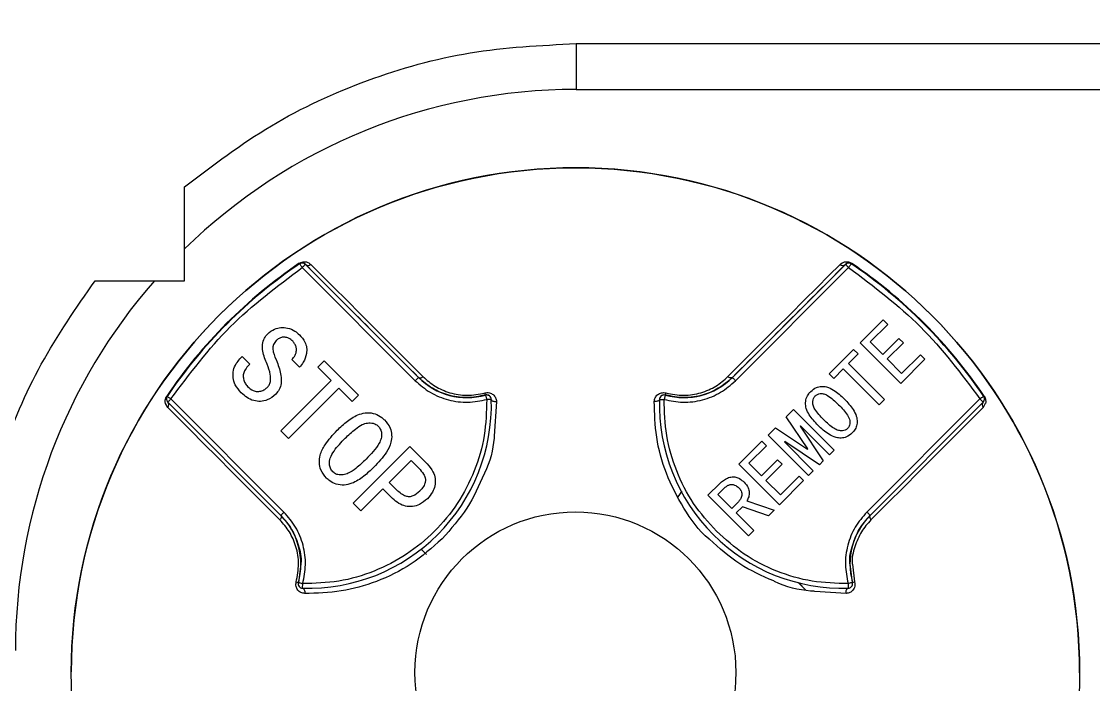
# Model space of a CAD drawing. Header units: millimetres. Extents: x 2085 to 4229, y 754 to 2271.
# Drawn here: x 2739.3 to 2786.09, y 1998.96 to 2027.86 of the extents above; entities that cross this region are included whole.
import ezdxf

# ---------------------------------------------------------------- set-up
doc = ezdxf.new("R2010")
doc.units = ezdxf.units.MM

msp = doc.modelspace()

# ---------------------------------------------------------------- linework, layer by layer
at = {"color": 7, "linetype": 'Continuous', "lineweight": 25}
for p, q in [((2763.504, 2026.899), (2814.195, 2026.899)), ((2763.504, 2026.899), (2763.504, 2024.899)), ((2763.504, 2024.899), (2813.994, 2024.899)), ((2746.422, 2016.562), (2746.422, 2020.648)), ((2751.43, 2017.32), (2751.444, 2017.3)), ((2751.444, 2017.3), (2751.444, 2017.3)), ((2775.513, 2017.3), (2775.527, 2017.32)), ((2775.513, 2017.3), (2775.513, 2017.3)), ((2751.556, 2017.134), (2756.488, 2012.201)), ((2751.697, 2017.276), (2751.697, 2017.275)), ((2751.697, 2017.275), (2756.63, 2012.343)), ((2770.327, 2012.343), (2775.26, 2017.275)), ((2770.469, 2012.201), (2775.401, 2017.134)), ((2775.26, 2017.276), (2775.26, 2017.275)), ((2742.521, 2016.562), (2746.422, 2016.562)), ((2775.905, 2013.852), (2776.908, 2014.855)), ((2777.105, 2014.659), (2776.34, 2013.894)), ((2777.105, 2014.659), (2776.34, 2013.894)), ((2776.908, 2014.855), (2777.105, 2014.659)), ((2776.887, 2013.346), (2777.59, 2014.049)), ((2777.59, 2014.049), (2777.787, 2013.852)), ((2750.275, 2013.568), (2750.275, 2013.568)), ((2750.418, 2013.948), (2750.418, 2013.948)), ((2751.142, 2013.919), (2751.142, 2013.919)), ((2751.304, 2013.543), (2751.304, 2013.543)), ((2774.551, 2012.498), (2775.616, 2013.563)), ((2775.616, 2013.563), (2775.812, 2013.367)), ((2777.673, 2012.085), (2775.905, 2013.852)), ((2777.673, 2012.085), (2775.905, 2013.852)), ((2776.34, 2013.894), (2776.887, 2013.346)), ((2776.34, 2013.894), (2776.34, 2013.894)), ((2777.787, 2013.852), (2777.084, 2013.149)), ((2777.787, 2013.852), (2777.084, 2013.149)), ((2748.84, 2013.152), (2748.942, 2013.253)), ((2748.942, 2013.253), (2749.275, 2012.921)), ((2751.431, 2012.79), (2751.098, 2013.123)), ((2751.431, 2012.79), (2751.098, 2013.123)), ((2775.812, 2013.367), (2775.399, 2012.953)), ((2775.812, 2013.367), (2775.399, 2012.953)), ((2777.084, 2013.149), (2777.714, 2012.519)), ((2777.084, 2013.149), (2777.084, 2013.149)), ((2778.728, 2013.139), (2777.673, 2012.085)), ((2778.728, 2013.139), (2777.673, 2012.085)), ((2777.714, 2012.519), (2778.531, 2013.336)), ((2778.531, 2013.336), (2778.728, 2013.139)), ((2749.275, 2012.921), (2749.188, 2012.834)), ((2749.275, 2012.921), (2749.188, 2012.834)), ((2749.188, 2012.834), (2749.188, 2012.834)), ((2751.431, 2012.79), (2751.431, 2012.79)), ((2752.241, 2012.79), (2752.516, 2013.065)), ((2752.82, 2012.211), (2752.241, 2012.79)), ((2752.82, 2012.211), (2752.241, 2012.79)), ((2752.516, 2013.065), (2754.007, 2011.575)), ((2775.161, 2012.715), (2774.748, 2012.302)), ((2775.161, 2012.715), (2774.748, 2012.302)), ((2776.732, 2011.144), (2775.161, 2012.715)), ((2775.161, 2012.715), (2775.161, 2012.715)), ((2776.732, 2011.144), (2775.161, 2012.715)), ((2775.399, 2012.953), (2776.97, 2011.382)), ((2775.399, 2012.953), (2775.399, 2012.953)), ((2748.984, 2012.401), (2748.984, 2012.401)), ((2750.177, 2012.36), (2750.177, 2012.36)), ((2750.621, 2010.011), (2752.82, 2012.211)), ((2752.82, 2012.211), (2752.82, 2012.211)), ((2756.63, 2012.343), (2756.63, 2012.343)), ((2770.327, 2012.343), (2770.327, 2012.343)), ((2774.748, 2012.302), (2774.551, 2012.498)), ((2774.748, 2012.302), (2774.551, 2012.498)), ((2774.748, 2012.302), (2774.748, 2012.302)), ((2748.898, 2011.676), (2748.898, 2011.676)), ((2753.153, 2011.879), (2750.953, 2009.679)), ((2753.153, 2011.879), (2750.953, 2009.679)), ((2753.732, 2011.3), (2753.153, 2011.879)), ((2753.153, 2011.879), (2753.153, 2011.879)), ((2753.732, 2011.3), (2753.153, 2011.879)), ((2777.673, 2012.085), (2777.673, 2012.085)), ((2745.69, 2011.029), (2745.592, 2011.207)), ((2745.628, 2011.407), (2745.628, 2011.407)), ((2745.662, 2011.519), (2745.642, 2011.532)), ((2745.662, 2011.519), (2745.662, 2011.518)), ((2750.619, 2006.332), (2745.687, 2011.265)), ((2750.761, 2006.474), (2745.828, 2011.406)), ((2750.403, 2011.618), (2750.403, 2011.618)), ((2754.007, 2011.575), (2753.732, 2011.3)), ((2754.007, 2011.575), (2753.732, 2011.3)), ((2753.732, 2011.3), (2753.732, 2011.3)), ((2760.036, 2011.296), (2759.932, 2009.785)), ((2773.941, 2011.537), (2773.941, 2011.537)), ((2781.129, 2011.406), (2776.196, 2006.474)), ((2781.27, 2011.265), (2776.338, 2006.332)), ((2776.97, 2011.382), (2776.732, 2011.144)), ((2776.97, 2011.382), (2776.732, 2011.144)), ((2781.365, 2011.208), (2781.267, 2011.029)), ((2781.295, 2011.519), (2781.315, 2011.532)), ((2781.295, 2011.519), (2781.295, 2011.518)), ((2781.329, 2011.406), (2781.329, 2011.406)), ((2759.811, 2011.142), (2759.811, 2011.142)), ((2767.146, 2011.159), (2767.146, 2011.159)), ((2772.68, 2010.627), (2773, 2010.947)), ((2773, 2010.947), (2774.768, 2009.18)), ((2773.855, 2011.118), (2773.855, 2011.118)), ((2774.965, 2011.154), (2774.965, 2011.154)), ((2776.732, 2011.144), (2776.732, 2011.144)), ((2773.621, 2009.231), (2772.68, 2010.627)), ((2773.621, 2009.231), (2772.68, 2010.627)), ((2775.431, 2010.538), (2775.431, 2010.538)), ((2750.953, 2009.679), (2750.621, 2010.011)), ((2750.953, 2009.679), (2750.621, 2010.011)), ((2754.876, 2010.214), (2754.876, 2010.214)), ((2771.884, 2009.831), (2772.204, 2010.151)), ((2773.652, 2008.063), (2771.884, 2009.831)), ((2773.652, 2008.063), (2771.884, 2009.831)), ((2772.204, 2010.151), (2773.6, 2009.211)), ((2773.28, 2010.213), (2773.3, 2010.234)), ((2773.3, 2010.234), (2773.28, 2010.213)), ((2773.28, 2010.213), (2774.293, 2008.704)), ((2773.28, 2010.213), (2773.28, 2010.213)), ((2774.561, 2008.973), (2773.3, 2010.234)), ((2773.3, 2010.234), (2773.3, 2010.234)), ((2774.561, 2008.973), (2773.3, 2010.234)), ((2774.065, 2010.255), (2774.065, 2010.255)), ((2775.554, 2009.924), (2775.554, 2009.924)), ((2750.953, 2009.679), (2750.953, 2009.679)), ((2753.428, 2009.693), (2753.428, 2009.693)), ((2753.776, 2006.856), (2756.25, 2009.331)), ((2754.987, 2009.635), (2754.987, 2009.635)), ((2756.25, 2009.331), (2757.003, 2008.579)), ((2770.612, 2008.559), (2771.615, 2009.562)), ((2771.812, 2009.366), (2771.047, 2008.601)), ((2771.812, 2009.366), (2771.047, 2008.601)), ((2771.615, 2009.562), (2771.812, 2009.366)), ((2772.597, 2009.531), (2772.618, 2009.552)), ((2772.618, 2009.552), (2772.597, 2009.531)), ((2772.597, 2009.531), (2773.858, 2008.27)), ((2772.597, 2009.531), (2772.597, 2009.531)), ((2774.127, 2008.539), (2772.618, 2009.552)), ((2772.618, 2009.552), (2772.618, 2009.552)), ((2774.127, 2008.539), (2772.618, 2009.552)), ((2773.621, 2009.231), (2773.6, 2009.211)), ((2773.621, 2009.231), (2773.621, 2009.231)), ((2774.768, 2009.18), (2774.561, 2008.973)), ((2774.768, 2009.18), (2774.561, 2008.973)), ((2774.561, 2008.973), (2774.561, 2008.973)), ((2752.78, 2008.823), (2752.78, 2008.823)), ((2754.687, 2008.434), (2754.687, 2008.434)), ((2755.353, 2007.768), (2756.308, 2008.723)), ((2755.353, 2007.768), (2756.308, 2008.723)), ((2756.308, 2008.723), (2756.641, 2008.391)), ((2756.308, 2008.723), (2756.308, 2008.723)), ((2756.308, 2008.723), (2756.641, 2008.391)), ((2772.38, 2006.792), (2770.612, 2008.559)), ((2772.38, 2006.792), (2770.612, 2008.559)), ((2771.047, 2008.601), (2771.595, 2008.053)), ((2771.047, 2008.601), (2771.047, 2008.601)), ((2771.595, 2008.053), (2772.297, 2008.756)), ((2772.494, 2008.559), (2771.791, 2007.856)), ((2772.494, 2008.559), (2771.791, 2007.856)), ((2772.297, 2008.756), (2772.494, 2008.559)), ((2774.293, 2008.704), (2774.127, 2008.539)), ((2774.293, 2008.704), (2774.127, 2008.539)), ((2774.127, 2008.539), (2774.127, 2008.539)), ((2752.618, 2007.956), (2752.618, 2007.956)), ((2756.641, 2008.391), (2756.641, 2008.391)), ((2772.422, 2007.226), (2773.238, 2008.043)), ((2773.238, 2008.043), (2773.435, 2007.846)), ((2773.858, 2008.27), (2773.652, 2008.063)), ((2773.858, 2008.27), (2773.652, 2008.063)), ((2773.652, 2008.063), (2773.652, 2008.063)), ((2755.078, 2007.493), (2754.108, 2006.524)), ((2755.078, 2007.493), (2754.108, 2006.524)), ((2755.498, 2007.073), (2755.078, 2007.493)), ((2755.078, 2007.493), (2755.078, 2007.493)), ((2755.498, 2007.073), (2755.078, 2007.493)), ((2755.686, 2007.435), (2755.353, 2007.768)), ((2755.353, 2007.768), (2755.353, 2007.768)), ((2756.934, 2007.847), (2756.934, 2007.847)), ((2769.258, 2007.205), (2769.775, 2007.722)), ((2769.692, 2007.247), (2769.92, 2007.474)), ((2769.692, 2007.247), (2769.92, 2007.474)), ((2769.92, 2007.474), (2769.92, 2007.474)), ((2770.602, 2007.536), (2770.602, 2007.536)), ((2771.791, 2007.856), (2772.422, 2007.226)), ((2771.791, 2007.856), (2771.791, 2007.856)), ((2773.435, 2007.846), (2772.38, 2006.792)), ((2773.435, 2007.846), (2772.38, 2006.792)), ((2755.498, 2007.073), (2755.498, 2007.073)), ((2757.018, 2007.059), (2757.018, 2007.059)), ((2767.965, 2007.144), (2768.131, 2007.393)), ((2771.026, 2005.437), (2769.258, 2007.205)), ((2771.026, 2005.437), (2769.258, 2007.205)), ((2770.302, 2006.637), (2769.692, 2007.247)), ((2769.692, 2007.247), (2769.692, 2007.247)), ((2770.745, 2007.252), (2770.745, 2007.252)), ((2754.108, 2006.524), (2753.776, 2006.856)), ((2754.108, 2006.524), (2753.776, 2006.856)), ((2754.108, 2006.524), (2754.108, 2006.524)), ((2770.592, 2006.926), (2770.302, 2006.637)), ((2770.767, 2006.709), (2770.499, 2006.44)), ((2770.767, 2006.709), (2770.499, 2006.44)), ((2771.905, 2006.316), (2770.767, 2006.709)), ((2770.767, 2006.709), (2770.767, 2006.709)), ((2771.905, 2006.316), (2770.767, 2006.709)), ((2770.964, 2006.967), (2772.153, 2006.564)), ((2772.153, 2006.564), (2771.905, 2006.316)), ((2772.153, 2006.564), (2771.905, 2006.316)), ((2772.38, 2006.792), (2772.38, 2006.792)), ((2770.499, 2006.44), (2771.264, 2005.675)), ((2770.499, 2006.44), (2770.499, 2006.44)), ((2771.905, 2006.316), (2771.905, 2006.316)), ((2771.264, 2005.675), (2771.026, 2005.437)), ((2771.264, 2005.675), (2771.026, 2005.437)), ((2771.026, 2005.437), (2771.026, 2005.437)), ((2756.743, 2004.852), (2756.974, 2004.621)), ((2751.496, 2004.208), (2751.388, 2003.408)), ((2775.569, 2003.408), (2775.46, 2004.215)), ((2775.562, 2004.204), (2775.662, 2003.429)), ((2751.381, 2003.355), (2751.381, 2003.355)), ((2751.575, 2003.154), (2751.581, 2003.354)), ((2773.201, 2003.408), (2773.522, 2003.088)), ((2773.224, 2003.385), (2773.522, 2003.088)), ((2775.376, 2003.354), (2775.382, 2003.154)), ((2775.576, 2003.354), (2775.576, 2003.354)), ((2775.291, 2002.926), (2773.925, 2003.017)), ((2741.479, 1999.507), (2741.479, 1999.507)), ((2785.478, 1999.46), (2785.478, 1999.46))]:
    msp.add_line(p, q, dxfattribs=at)
at = {"color": 7, "linetype": 'Continuous', "lineweight": 25, "flags": 128}
for points in [[(2751.556, 2017.134), (2751.534, 2017.166), (2751.513, 2017.197), (2751.493, 2017.226), (2751.477, 2017.251), (2751.463, 2017.272), (2751.452, 2017.287), (2751.446, 2017.297), (2751.444, 2017.3)], [(2775.513, 2017.3), (2775.511, 2017.297), (2775.505, 2017.287), (2775.494, 2017.272), (2775.48, 2017.251), (2775.464, 2017.226), (2775.444, 2017.197), (2775.423, 2017.166), (2775.401, 2017.134)], [(2751.697, 2017.275), (2751.694, 2017.273), (2751.686, 2017.265), (2751.673, 2017.252), (2751.656, 2017.234), (2751.634, 2017.213), (2751.61, 2017.188), (2751.583, 2017.162), (2751.556, 2017.134)], [(2751.933, 2017.272), (2752.415, 2016.789), (2752.937, 2016.267), (2753.499, 2015.706), (2754.097, 2015.108), (2754.73, 2014.474), (2755.398, 2013.807), (2756.097, 2013.108), (2756.825, 2012.379)], [(2770.132, 2012.379), (2770.86, 2013.108), (2771.559, 2013.807), (2772.226, 2014.474), (2772.86, 2015.108), (2773.458, 2015.706), (2774.02, 2016.267), (2774.542, 2016.789), (2775.024, 2017.272)], [(2775.26, 2017.275), (2775.263, 2017.273), (2775.271, 2017.265), (2775.284, 2017.252), (2775.301, 2017.234), (2775.323, 2017.213), (2775.347, 2017.188), (2775.374, 2017.162), (2775.401, 2017.134)], [(2756.63, 2012.343), (2756.627, 2012.34), (2756.619, 2012.332), (2756.606, 2012.319), (2756.588, 2012.301), (2756.567, 2012.28), (2756.542, 2012.256), (2756.516, 2012.229), (2756.488, 2012.201)], [(2756.63, 2012.343), (2756.646, 2012.331), (2756.666, 2012.324), (2756.689, 2012.321), (2756.714, 2012.324), (2756.742, 2012.331), (2756.77, 2012.343), (2756.798, 2012.359), (2756.825, 2012.379)], [(2770.327, 2012.343), (2770.311, 2012.331), (2770.291, 2012.324), (2770.268, 2012.321), (2770.243, 2012.324), (2770.215, 2012.331), (2770.187, 2012.343), (2770.159, 2012.359), (2770.132, 2012.379)], [(2770.327, 2012.343), (2770.33, 2012.34), (2770.338, 2012.332), (2770.351, 2012.319), (2770.369, 2012.301), (2770.39, 2012.28), (2770.415, 2012.256), (2770.441, 2012.229), (2770.469, 2012.201)], [(2745.662, 2011.518), (2745.666, 2011.516), (2745.675, 2011.51), (2745.69, 2011.5), (2745.711, 2011.486), (2745.736, 2011.469), (2745.765, 2011.449), (2745.796, 2011.428), (2745.828, 2011.406)], [(2745.687, 2011.265), (2745.689, 2011.268), (2745.697, 2011.276), (2745.711, 2011.289), (2745.728, 2011.306), (2745.75, 2011.328), (2745.774, 2011.352), (2745.801, 2011.379), (2745.828, 2011.406)], [(2759.554, 2011.574), (2759.555, 2011.57), (2759.558, 2011.559), (2759.563, 2011.541), (2759.57, 2011.517), (2759.578, 2011.488), (2759.587, 2011.455), (2759.597, 2011.419), (2759.608, 2011.381)], [(2759.808, 2011.387), (2759.804, 2011.387), (2759.793, 2011.386), (2759.774, 2011.386), (2759.749, 2011.385), (2759.719, 2011.384), (2759.684, 2011.383), (2759.647, 2011.382), (2759.608, 2011.381)], [(2759.808, 2011.387), (2759.813, 2011.366), (2759.827, 2011.347), (2759.849, 2011.33), (2759.878, 2011.315), (2759.913, 2011.304), (2759.952, 2011.297), (2759.993, 2011.295), (2760.036, 2011.296)], [(2767.149, 2011.387), (2767.144, 2011.366), (2767.13, 2011.347), (2767.108, 2011.33), (2767.079, 2011.315), (2767.044, 2011.304), (2767.005, 2011.297), (2766.964, 2011.295), (2766.921, 2011.296)], [(2767.149, 2011.387), (2767.153, 2011.387), (2767.164, 2011.386), (2767.183, 2011.386), (2767.208, 2011.385), (2767.238, 2011.384), (2767.273, 2011.383), (2767.31, 2011.382), (2767.349, 2011.381)], [(2767.403, 2011.574), (2767.402, 2011.57), (2767.399, 2011.559), (2767.394, 2011.541), (2767.387, 2011.517), (2767.379, 2011.488), (2767.37, 2011.455), (2767.36, 2011.419), (2767.349, 2011.381)], [(2781.295, 2011.518), (2781.291, 2011.516), (2781.282, 2011.51), (2781.267, 2011.5), (2781.246, 2011.486), (2781.221, 2011.469), (2781.192, 2011.449), (2781.161, 2011.428), (2781.129, 2011.406)], [(2781.27, 2011.265), (2781.268, 2011.268), (2781.26, 2011.276), (2781.246, 2011.289), (2781.229, 2011.306), (2781.207, 2011.328), (2781.183, 2011.352), (2781.156, 2011.379), (2781.129, 2011.406)], [(2750.583, 2006.137), (2749.854, 2006.865), (2749.155, 2007.564), (2748.488, 2008.232), (2747.855, 2008.865), (2747.256, 2009.464), (2746.695, 2010.025), (2746.173, 2010.547), (2745.69, 2011.029)], [(2781.267, 2011.029), (2780.784, 2010.547), (2780.262, 2010.025), (2779.701, 2009.464), (2779.102, 2008.865), (2778.469, 2008.232), (2777.802, 2007.564), (2777.103, 2006.865), (2776.374, 2006.137)], [(2750.619, 2006.332), (2750.631, 2006.316), (2750.638, 2006.296), (2750.641, 2006.273), (2750.638, 2006.248), (2750.631, 2006.221), (2750.619, 2006.192), (2750.603, 2006.164), (2750.583, 2006.137)], [(2750.619, 2006.332), (2750.622, 2006.335), (2750.63, 2006.343), (2750.643, 2006.356), (2750.661, 2006.374), (2750.682, 2006.395), (2750.707, 2006.42), (2750.733, 2006.446), (2750.761, 2006.474)], [(2776.338, 2006.332), (2776.335, 2006.335), (2776.327, 2006.343), (2776.314, 2006.356), (2776.296, 2006.374), (2776.275, 2006.395), (2776.25, 2006.42), (2776.224, 2006.446), (2776.196, 2006.474)], [(2776.338, 2006.332), (2776.326, 2006.316), (2776.319, 2006.296), (2776.316, 2006.273), (2776.319, 2006.248), (2776.326, 2006.221), (2776.338, 2006.192), (2776.354, 2006.164), (2776.374, 2006.137)], [(2751.388, 2003.408), (2751.392, 2003.407), (2751.403, 2003.404), (2751.421, 2003.399), (2751.445, 2003.392), (2751.474, 2003.384), (2751.507, 2003.375), (2751.544, 2003.365), (2751.581, 2003.354)], [(2775.569, 2003.408), (2775.565, 2003.407), (2775.554, 2003.404), (2775.536, 2003.399), (2775.512, 2003.392), (2775.483, 2003.384), (2775.45, 2003.375), (2775.413, 2003.365), (2775.376, 2003.354)], [(2751.575, 2003.154), (2751.596, 2003.149), (2751.615, 2003.136), (2751.632, 2003.114), (2751.647, 2003.084), (2751.658, 2003.05), (2751.665, 2003.01), (2751.667, 2002.969), (2751.666, 2002.926)], [(2775.291, 2002.926), (2775.29, 2002.969), (2775.292, 2003.01), (2775.299, 2003.05), (2775.31, 2003.084), (2775.325, 2003.114), (2775.342, 2003.136), (2775.361, 2003.149), (2775.382, 2003.154)]]:
    msp.add_lwpolyline(points, dxfattribs=at)
at = {"color": 7, "linetype": 'Continuous', "lineweight": 25}
for radius in [22, 7]:
    msp.add_circle((2763.478, 1999.484), radius, dxfattribs=at)
for centre, radius, start, end in [((2730.479, 2036.689), 91.48, 295.79271, 180), ((2730.479, 2036.689), 90.341, 353.64897, 186.35103), ((2730.479, 2036.689), 89.875, 353.64897, 186.35103), ((2730.479, 2036.689), 85.319, 353.33017, 186.66983), ((2730.479, 2036.689), 91.48, 180, 290.22656), ((2763.504, 2000.435), 24.464, 90, 134.2869), ((2730.479, 2036.689), 91.441, 295.84596, 351.20762), ((2730.479, 2036.689), 90.976, 296.50811, 351.20762), ((2730.479, 2036.689), 86.42, 299.88973, 350.7957), ((2763.478, 1999.484), 22, 359.9388, 179.9388), ((2763.478, 1999.484), 21.524, 124.039, 145.961), ((2763.478, 1999.484), 21.5, 124.039, 145.961), ((2763.478, 1999.484), 21.5, 124.039, 145.961), ((2751.556, 2017.134), 0.2, 45, 124.039), ((2775.401, 2017.134), 0.2, 55.961, 135), ((2763.478, 1999.484), 21.5, 34.039, 55.961), ((2763.478, 1999.484), 21.5, 34.039, 55.961), ((2763.478, 1999.484), 21.524, 34.039, 55.961), ((2751.817, 2017.412), 0.182, 228.6227, 309.5363), ((2775.14, 2017.412), 0.182, 230.4637, 311.3773), ((2763.504, 2000.435), 24.464, 138.762, 180), ((2758.751, 2014.464), 3, 225, 285.531), ((2768.206, 2014.464), 3, 254.469, 315), ((2745.828, 2011.406), 0.2, 145.961, 225), ((2745.55, 2011.145), 0.182, 320.5221, 40.0844), ((2751.811, 2011.151), 8, 268.3094, 1.6906), ((2758.874, 2011.467), 0.689, 8.9101, 16.8757), ((2759.608, 2011.381), 0.2, 1.6906, 105.531), ((2775.146, 2011.151), 8, 178.3094, 271.6906), ((2767.349, 2011.381), 0.2, 135, 178.3094), ((2767.349, 2011.381), 0.2, 74.469, 135), ((2768.083, 2011.467), 0.689, 163.1243, 171.0899), ((2781.407, 2011.145), 0.182, 139.9143, 219.478), ((2781.129, 2011.406), 0.2, 315, 34.039), ((2748.498, 2004.211), 3, 344.469, 45), ((2778.459, 2004.211), 3, 135, 195.531), ((2751.495, 2004.088), 0.689, 253.1246, 261.0883), ((2751.581, 2003.354), 0.2, 164.469, 268.3094), ((2775.376, 2003.354), 0.2, 315, 15.531), ((2775.462, 2004.088), 0.689, 278.9117, 286.8754), ((2775.376, 2003.354), 0.2, 271.6906, 315)]:
    msp.add_arc(centre, radius, start, end, dxfattribs=at)
for points in [[(2814.195, 2026.899), (2814.449, 2029.852), (2814.958, 2035.759), (2814.534, 2044.657), (2813.243, 2053.46), (2811.014, 2062.078), (2807.895, 2070.414), (2803.915, 2078.375), (2799.12, 2085.873), (2793.561, 2092.824), (2787.302, 2099.152), (2780.412, 2104.786), (2772.967, 2109.664), (2765.05, 2113.73), (2756.749, 2116.945), (2748.156, 2119.25), (2739.367, 2120.705), (2733.442, 2120.885), (2730.479, 2120.975)], [(2824.219, 2036.69), (2824.132, 2033.622), (2823.958, 2027.487), (2822.555, 2018.373), (2820.33, 2009.435), (2817.222, 2000.759), (2813.284, 1992.43), (2808.547, 1984.527), (2803.058, 1977.126), (2796.87, 1970.299), (2790.043, 1964.111), (2782.642, 1958.622), (2774.739, 1953.885), (2766.41, 1949.946), (2757.734, 1946.839), (2748.796, 1944.614), (2739.682, 1943.21), (2733.547, 1943.036), (2730.479, 1942.949)], [(2746.422, 2020.648), (2747.654, 2021.587), (2750.119, 2023.467), (2754.368, 2025.398), (2758.86, 2026.665), (2761.956, 2026.821), (2763.504, 2026.899)], [(2828.153, 2025.9), (2827.629, 2022.249), (2826.58, 2014.945), (2823.461, 2004.302), (2819.253, 1994.059), (2813.898, 1984.358), (2807.493, 1975.319), (2800.112, 1967.057), (2791.849, 1959.676), (2782.81, 1953.271), (2773.109, 1947.916), (2762.866, 1943.708), (2752.223, 1940.588), (2744.92, 1939.54), (2741.268, 1939.016)], [(2827.95, 2019.358), (2827.264, 2016.064), (2825.891, 2009.475), (2822.57, 1999.923), (2818.366, 1990.739), (2813.231, 1982.036), (2807.241, 1973.9), (2800.454, 1966.415), (2792.94, 1959.66), (2784.778, 1953.705), (2776.053, 1948.607), (2766.852, 1944.442), (2757.286, 1941.163), (2750.691, 1939.818), (2747.394, 1939.146)], [(2745.828, 2011.406), (2746.645, 2012.498), (2748.28, 2014.682), (2750.464, 2016.317), (2751.556, 2017.134)], [(2756.63, 2012.343), (2755.665, 2013.307), (2753.737, 2015.236), (2752.377, 2016.596), (2751.697, 2017.276)], [(2775.26, 2017.276), (2774.58, 2016.596), (2773.22, 2015.236), (2771.292, 2013.307), (2770.327, 2012.343)], [(2775.401, 2017.134), (2776.493, 2016.317), (2778.677, 2014.682), (2780.312, 2012.498), (2781.129, 2011.406)], [(2737.04, 2000.435), (2737.108, 2001.881), (2737.244, 2004.772), (2738.35, 2008.985), (2740.04, 2012.999), (2741.694, 2015.374), (2742.521, 2016.562)]]:
    msp.add_open_spline(points, degree=3, dxfattribs=at)
for points, knots in [([(2772.763, 1962.618), (2774.941, 1963.891), (2779.926, 1966.806), (2786.991, 1972.46), (2793.955, 1979.292), (2800.074, 1986.901), (2805.298, 1995.15), (2809.525, 2003.945), (2812.803, 2013.152), (2814.077, 2019.527), (2814.715, 2022.715)], [0, 0, 0, 0, 0.099849, 0.228442, 0.357035, 0.485628, 0.614221, 0.742814, 0.871407, 1, 1, 1, 1]), ([(2751.43, 2017.32), (2751.443, 2017.328), (2751.47, 2017.345), (2751.531, 2017.371), (2751.63, 2017.394), (2751.793, 2017.38), (2751.877, 2017.315), (2751.933, 2017.272)], [0, 0, 0, 0, 0.057712, 0.117064, 0.25153, 0.501177, 1, 1, 1, 1]), ([(2751.697, 2017.276), (2751.672, 2017.295), (2751.634, 2017.325), (2751.56, 2017.337), (2751.505, 2017.329), (2751.471, 2017.316), (2751.455, 2017.307), (2751.447, 2017.302), (2751.444, 2017.3)], [0, 0, 0, 0, 0.500032, 0.773163, 0.911126, 0.959646, 0.980448, 1, 1, 1, 1]), ([(2775.024, 2017.272), (2775.08, 2017.315), (2775.164, 2017.38), (2775.326, 2017.394), (2775.426, 2017.372), (2775.486, 2017.345), (2775.514, 2017.328), (2775.527, 2017.32)], [0, 0, 0, 0, 0.4973637, 0.7473602, 0.8823614, 0.9420119, 1, 1, 1, 1]), ([(2775.513, 2017.3), (2775.51, 2017.302), (2775.502, 2017.307), (2775.486, 2017.316), (2775.451, 2017.33), (2775.397, 2017.337), (2775.323, 2017.325), (2775.285, 2017.295), (2775.26, 2017.276)], [0, 0, 0, 0, 0.019949, 0.041211, 0.090998, 0.233378, 0.500651, 1, 1, 1, 1]), ([(2750.042, 2014.238), (2750.139, 2014.319), (2750.311, 2014.463), (2750.63, 2014.535), (2750.939, 2014.508), (2751.22, 2014.397), (2751.369, 2014.264), (2751.431, 2014.209)], [0, 0, 0, 0, 0.2426698, 0.4294767, 0.6156339, 0.8389691, 1, 1, 1, 1]), ([(2750.027, 2012.921), (2749.949, 2013.107), (2749.834, 2013.384), (2749.805, 2013.782), (2749.88, 2014.049), (2749.993, 2014.181), (2750.042, 2014.238)], [0, 0, 0, 0, 0.428369, 0.6335505, 0.8408689, 1, 1, 1, 1]), ([(2751.142, 2013.919), (2751.085, 2013.969), (2750.987, 2014.054), (2750.809, 2014.106), (2750.65, 2014.098), (2750.516, 2014.037), (2750.449, 2013.976), (2750.418, 2013.948)], [0, 0, 0, 0, 0.273741, 0.469785, 0.666347, 0.848138, 1, 1, 1, 1]), ([(2751.142, 2013.919), (2751.085, 2013.969), (2750.987, 2014.054), (2750.809, 2014.106), (2750.65, 2014.098), (2750.516, 2014.037), (2750.449, 2013.976), (2750.418, 2013.948)], [0, 0, 0, 0, 0.273741, 0.469785, 0.666347, 0.848138, 1, 1, 1, 1]), ([(2751.431, 2014.209), (2751.521, 2014.107), (2751.667, 2013.942), (2751.767, 2013.646), (2751.746, 2013.337), (2751.641, 2013.034), (2751.491, 2012.86), (2751.431, 2012.79)], [0, 0, 0, 0, 0.252592, 0.41193, 0.571985, 0.826889, 1, 1, 1, 1]), ([(2750.418, 2013.948), (2750.376, 2013.896), (2750.303, 2013.807), (2750.261, 2013.633), (2750.309, 2013.362), (2750.397, 2013.157), (2750.461, 2013.007)], [0, 0, 0, 0, 0.196092, 0.338428, 0.515662, 1, 1, 1, 1]), ([(2751.098, 2013.123), (2751.155, 2013.183), (2751.261, 2013.296), (2751.311, 2013.503), (2751.298, 2013.678), (2751.236, 2013.815), (2751.171, 2013.886), (2751.142, 2013.919)], [0, 0, 0, 0, 0.271428, 0.5099, 0.681019, 0.852199, 1, 1, 1, 1]), ([(2748.898, 2011.676), (2748.801, 2011.787), (2748.633, 2011.979), (2748.523, 2012.333), (2748.542, 2012.657), (2748.654, 2012.943), (2748.782, 2013.087), (2748.84, 2013.152)], [0, 0, 0, 0, 0.264487, 0.457861, 0.651756, 0.843286, 1, 1, 1, 1]), ([(2749.188, 2012.834), (2749.131, 2012.769), (2749.035, 2012.658), (2748.976, 2012.457), (2748.99, 2012.273), (2749.05, 2012.093), (2749.133, 2011.998), (2749.173, 2011.951)], [0, 0, 0, 0, 0.25891, 0.438957, 0.619223, 0.812916, 1, 1, 1, 1]), ([(2750.042, 2011.922), (2750.074, 2011.961), (2750.142, 2012.044), (2750.188, 2012.24), (2750.168, 2012.544), (2750.082, 2012.775), (2750.027, 2012.921)], [0, 0, 0, 0, 0.143744, 0.301533, 0.558519, 1, 1, 1, 1]), ([(2750.461, 2013.007), (2750.53, 2012.817), (2750.639, 2012.518), (2750.652, 2012.105), (2750.571, 2011.818), (2750.458, 2011.683), (2750.403, 2011.618)], [0, 0, 0, 0, 0.409467, 0.643428, 0.829197, 1, 1, 1, 1]), ([(2756.488, 2012.201), (2756.699, 2012.02), (2757.127, 2011.652), (2757.928, 2011.336), (2758.781, 2011.217), (2759.335, 2011.327), (2759.608, 2011.381)], [0, 0, 0, 0, 0.245589, 0.5, 0.754411, 1, 1, 1, 1]), ([(2759.554, 2011.574), (2759.282, 2011.521), (2758.721, 2011.414), (2757.918, 2011.551), (2757.19, 2011.857), (2756.824, 2012.174), (2756.63, 2012.343)], [0, 0, 0, 0, 0.242664, 0.499933, 0.73499, 1, 1, 1, 1]), ([(2756.825, 2012.379), (2756.992, 2012.233), (2757.326, 2011.941), (2757.986, 2011.654), (2758.745, 2011.519), (2759.27, 2011.618), (2759.533, 2011.667)], [0, 0, 0, 0, 0.24976, 0.500155, 0.750188, 1, 1, 1, 1]), ([(2767.349, 2011.381), (2767.621, 2011.327), (2768.176, 2011.217), (2769.029, 2011.336), (2769.83, 2011.652), (2770.258, 2012.02), (2770.469, 2012.201)], [0, 0, 0, 0, 0.245589, 0.5, 0.754411, 1, 1, 1, 1]), ([(2770.327, 2012.343), (2770.133, 2012.174), (2769.767, 2011.857), (2769.039, 2011.551), (2768.236, 2011.414), (2767.675, 2011.521), (2767.403, 2011.574)], [0, 0, 0, 0, 0.265019, 0.500067, 0.757342, 1, 1, 1, 1]), ([(2767.424, 2011.667), (2767.686, 2011.618), (2768.212, 2011.519), (2768.97, 2011.654), (2769.631, 2011.941), (2769.965, 2012.233), (2770.132, 2012.379)], [0, 0, 0, 0, 0.2498124, 0.4998445, 0.7502398, 1, 1, 1, 1]), ([(2750.403, 2011.618), (2750.287, 2011.52), (2750.092, 2011.356), (2749.738, 2011.283), (2749.429, 2011.321), (2749.139, 2011.458), (2748.979, 2011.603), (2748.898, 2011.676)], [0, 0, 0, 0, 0.264859, 0.442595, 0.620083, 0.807926, 1, 1, 1, 1]), ([(2750.403, 2011.618), (2750.287, 2011.52), (2750.092, 2011.356), (2749.738, 2011.283), (2749.429, 2011.321), (2749.139, 2011.458), (2748.979, 2011.603), (2748.898, 2011.676)], [0, 0, 0, 0, 0.264859, 0.442595, 0.620083, 0.807926, 1, 1, 1, 1]), ([(2749.173, 2011.951), (2749.25, 2011.883), (2749.37, 2011.777), (2749.583, 2011.723), (2749.758, 2011.745), (2749.918, 2011.812), (2750.003, 2011.887), (2750.042, 2011.922)], [0, 0, 0, 0, 0.308723, 0.481176, 0.653403, 0.84143, 1, 1, 1, 1]), ([(2759.533, 2011.667), (2759.565, 2011.674), (2759.629, 2011.687), (2759.725, 2011.676), (2759.814, 2011.645), (2759.914, 2011.581), (2760.01, 2011.466), (2760.027, 2011.353), (2760.036, 2011.296)], [0, 0, 0, 0, 0.123611, 0.250214, 0.373313, 0.501044, 0.749966, 1, 1, 1, 1]), ([(2766.921, 2011.296), (2766.93, 2011.353), (2766.947, 2011.466), (2767.042, 2011.58), (2767.143, 2011.645), (2767.231, 2011.675), (2767.327, 2011.687), (2767.392, 2011.674), (2767.424, 2011.667)], [0, 0, 0, 0, 0.2496018, 0.4982962, 0.6255893, 0.7486287, 0.8757219, 1, 1, 1, 1]), ([(2774.065, 2010.255), (2773.927, 2010.402), (2773.72, 2010.623), (2773.543, 2010.971), (2773.505, 2011.242), (2773.558, 2011.486), (2773.659, 2011.644), (2773.728, 2011.716), (2773.745, 2011.733)], [0, 0, 0, 0, 0.352615, 0.529946, 0.676874, 0.824141, 0.958426, 1, 1, 1, 1]), ([(2773.745, 2011.733), (2773.824, 2011.799), (2773.961, 2011.914), (2774.215, 2011.966), (2774.478, 2011.937), (2774.833, 2011.758), (2775.064, 2011.542), (2775.213, 2011.402)], [0, 0, 0, 0, 0.178954, 0.311474, 0.443543, 0.640747, 1, 1, 1, 1]), ([(2745.592, 2011.207), (2745.589, 2011.212), (2745.568, 2011.247), (2745.57, 2011.333), (2745.591, 2011.431), (2745.617, 2011.492), (2745.634, 2011.519), (2745.642, 2011.532)], [0, 0, 0, 0, 0.064165, 0.529616, 0.781144, 0.892106, 1, 1, 1, 1]), ([(2759.608, 2011.381), (2759.593, 2010.856), (2759.562, 2009.796), (2759.108, 2008.252), (2758.372, 2006.831), (2757.364, 2005.598), (2756.131, 2004.591), (2754.71, 2003.854), (2753.167, 2003.4), (2752.106, 2003.369), (2751.581, 2003.354)], [0, 0, 0, 0, 0.123694, 0.25, 0.376306, 0.5, 0.623694, 0.75, 0.876306, 1, 1, 1, 1]), ([(2759.749, 2011.522), (2759.737, 2011.533), (2759.715, 2011.553), (2759.668, 2011.574), (2759.623, 2011.582), (2759.583, 2011.58), (2759.564, 2011.576), (2759.554, 2011.574)], [0, 0, 0, 0, 0.273059, 0.500453, 0.767114, 0.88663, 1, 1, 1, 1]), ([(2759.808, 2011.387), (2759.807, 2011.396), (2759.805, 2011.421), (2759.792, 2011.469), (2759.765, 2011.502), (2759.749, 2011.522)], [0, 0, 0, 0, 0.181202, 0.501499, 1, 1, 1, 1]), ([(2769.322, 2005.287), (2769.315, 2005.292), (2768.859, 2005.659), (2768.175, 2006.646), (2767.39, 2008.148), (2766.959, 2009.752), (2766.934, 2010.781), (2766.921, 2011.296)], [0, 0, 0, 0, 0.003657, 0.252454, 0.50145, 0.750307, 1, 1, 1, 1]), ([(2767.403, 2011.574), (2767.387, 2011.577), (2767.354, 2011.584), (2767.304, 2011.578), (2767.254, 2011.56), (2767.202, 2011.523), (2767.168, 2011.473), (2767.152, 2011.422), (2767.15, 2011.396), (2767.149, 2011.387)], [0, 0, 0, 0, 0.098526, 0.211663, 0.344444, 0.500006, 0.749377, 0.913544, 1, 1, 1, 1]), ([(2769.63, 2005.635), (2769.281, 2006.028), (2768.575, 2006.821), (2767.852, 2008.255), (2767.394, 2009.795), (2767.364, 2010.856), (2767.349, 2011.381)], [0, 0, 0, 0, 0.247388, 0.5, 0.752612, 1, 1, 1, 1]), ([(2773.858, 2011.12), (2773.855, 2011.126), (2773.829, 2011.182), (2773.831, 2011.291), (2773.857, 2011.433), (2773.913, 2011.502), (2773.941, 2011.537)], [0, 0, 0, 0, 0.048502, 0.412822, 0.703624, 1, 1, 1, 1]), ([(2774.313, 2010.503), (2774.172, 2010.647), (2773.986, 2010.837), (2773.84, 2011.127), (2773.829, 2011.291), (2773.857, 2011.433), (2773.913, 2011.502), (2773.941, 2011.537)], [0, 0, 0, 0, 0.494324, 0.651411, 0.784883, 0.89142, 1, 1, 1, 1]), ([(2773.941, 2011.537), (2773.972, 2011.563), (2774.035, 2011.614), (2774.171, 2011.646), (2774.324, 2011.636), (2774.521, 2011.543), (2774.734, 2011.378), (2774.887, 2011.229), (2774.965, 2011.154)], [0, 0, 0, 0, 0.099275, 0.199109, 0.336855, 0.470696, 0.732552, 1, 1, 1, 1]), ([(2773.941, 2011.537), (2773.972, 2011.563), (2774.035, 2011.614), (2774.171, 2011.646), (2774.324, 2011.636), (2774.521, 2011.543), (2774.734, 2011.378), (2774.887, 2011.229), (2774.965, 2011.154)], [0, 0, 0, 0, 0.099275, 0.199109, 0.336855, 0.470696, 0.732552, 1, 1, 1, 1]), ([(2775.213, 2011.402), (2775.351, 2011.255), (2775.56, 2011.032), (2775.745, 2010.68), (2775.785, 2010.415), (2775.742, 2010.184), (2775.65, 2010.026), (2775.577, 2009.949), (2775.554, 2009.924)], [0, 0, 0, 0, 0.351902, 0.53557, 0.686137, 0.813603, 0.940969, 1, 1, 1, 1]), ([(2781.321, 2011.35), (2781.325, 2011.371), (2781.332, 2011.402), (2781.324, 2011.458), (2781.31, 2011.491), (2781.302, 2011.508), (2781.297, 2011.515), (2781.295, 2011.519)], [0, 0, 0, 0, 0.5462975, 0.82224, 0.9192874, 0.9608929, 1, 1, 1, 1]), ([(2781.315, 2011.532), (2781.323, 2011.519), (2781.34, 2011.492), (2781.366, 2011.432), (2781.387, 2011.333), (2781.389, 2011.248), (2781.368, 2011.212), (2781.365, 2011.208)], [0, 0, 0, 0, 0.107574, 0.218232, 0.46854, 0.933582, 1, 1, 1, 1]), ([(2753.081, 2010.04), (2753.226, 2010.178), (2753.518, 2010.453), (2753.964, 2010.735), (2754.393, 2010.824), (2754.737, 2010.777), (2754.989, 2010.64), (2755.11, 2010.527), (2755.151, 2010.489)], [0, 0, 0, 0, 0.251272, 0.504268, 0.648099, 0.792244, 0.930746, 1, 1, 1, 1]), ([(2774.965, 2011.154), (2775.106, 2011.011), (2775.306, 2010.809), (2775.455, 2010.504), (2775.461, 2010.334), (2775.432, 2010.21), (2775.382, 2010.15), (2775.357, 2010.12)], [0, 0, 0, 0, 0.49285, 0.695676, 0.810798, 0.906138, 1, 1, 1, 1]), ([(2753.428, 2009.693), (2753.573, 2009.831), (2753.805, 2010.053), (2754.135, 2010.287), (2754.406, 2010.372), (2754.628, 2010.361), (2754.787, 2010.295), (2754.853, 2010.235), (2754.876, 2010.214)], [0, 0, 0, 0, 0.352152, 0.564272, 0.704386, 0.844226, 0.946602, 1, 1, 1, 1]), ([(2753.428, 2009.693), (2753.573, 2009.831), (2753.805, 2010.053), (2754.135, 2010.287), (2754.406, 2010.372), (2754.628, 2010.361), (2754.787, 2010.295), (2754.853, 2010.235), (2754.876, 2010.214)], [0, 0, 0, 0, 0.352152, 0.564272, 0.704386, 0.844226, 0.946602, 1, 1, 1, 1]), ([(2755.151, 2010.489), (2755.243, 2010.378), (2755.405, 2010.185), (2755.476, 2009.829), (2755.435, 2009.46), (2755.184, 2008.963), (2754.882, 2008.641), (2754.687, 2008.434)], [0, 0, 0, 0, 0.179746, 0.312327, 0.444455, 0.642444, 1, 1, 1, 1]), ([(2775.357, 2010.12), (2775.325, 2010.094), (2775.259, 2010.04), (2775.114, 2010.011), (2774.938, 2010.025), (2774.645, 2010.181), (2774.453, 2010.367), (2774.313, 2010.503)], [0, 0, 0, 0, 0.1020996, 0.2048593, 0.350506, 0.5258023, 1, 1, 1, 1]), ([(2752.618, 2007.956), (2752.523, 2008.07), (2752.359, 2008.269), (2752.291, 2008.633), (2752.336, 2009.015), (2752.588, 2009.515), (2752.891, 2009.838), (2753.081, 2010.04)], [0, 0, 0, 0, 0.181516, 0.31559, 0.449052, 0.655207, 1, 1, 1, 1]), ([(2754.876, 2010.214), (2754.908, 2010.175), (2754.981, 2010.089), (2755.029, 2009.902), (2755.015, 2009.684), (2754.888, 2009.406), (2754.655, 2009.107), (2754.446, 2008.891), (2754.34, 2008.781)], [0, 0, 0, 0, 0.089191, 0.196684, 0.333078, 0.466728, 0.730437, 1, 1, 1, 1]), ([(2775.554, 2009.924), (2775.475, 2009.858), (2775.336, 2009.742), (2775.079, 2009.692), (2774.81, 2009.719), (2774.448, 2009.896), (2774.215, 2010.115), (2774.065, 2010.255)], [0, 0, 0, 0, 0.176786, 0.310691, 0.443909, 0.644004, 1, 1, 1, 1]), ([(2775.554, 2009.924), (2775.475, 2009.858), (2775.336, 2009.742), (2775.079, 2009.692), (2774.81, 2009.719), (2774.448, 2009.896), (2774.215, 2010.115), (2774.065, 2010.255)], [0, 0, 0, 0, 0.176786, 0.310691, 0.443909, 0.644004, 1, 1, 1, 1]), ([(2752.893, 2008.231), (2752.853, 2008.281), (2752.775, 2008.379), (2752.737, 2008.594), (2752.769, 2008.863), (2753.009, 2009.255), (2753.259, 2009.516), (2753.428, 2009.693)], [0, 0, 0, 0, 0.109631, 0.214352, 0.370161, 0.57218, 1, 1, 1, 1]), ([(2759.932, 2009.785), (2759.93, 2009.757), (2759.895, 2009.226), (2759.754, 2008.652), (2759.502, 2008.155), (2759.499, 2008.148)], [0, 0, 0, 0, 0.052263, 0.987912, 1, 1, 1, 1]), ([(2754.687, 2008.434), (2754.542, 2008.296), (2754.251, 2008.02), (2753.809, 2007.736), (2753.384, 2007.633), (2753.042, 2007.669), (2752.785, 2007.802), (2752.662, 2007.915), (2752.618, 2007.956)], [0, 0, 0, 0, 0.250812, 0.503138, 0.646599, 0.790783, 0.924124, 1, 1, 1, 1]), ([(2754.687, 2008.434), (2754.542, 2008.296), (2754.251, 2008.02), (2753.809, 2007.736), (2753.384, 2007.633), (2753.042, 2007.669), (2752.785, 2007.802), (2752.662, 2007.915), (2752.618, 2007.956)], [0, 0, 0, 0, 0.250812, 0.503138, 0.646599, 0.790783, 0.924124, 1, 1, 1, 1]), ([(2754.34, 2008.781), (2754.196, 2008.643), (2753.956, 2008.414), (2753.621, 2008.172), (2753.345, 2008.085), (2753.134, 2008.09), (2752.981, 2008.153), (2752.917, 2008.209), (2752.893, 2008.231)], [0, 0, 0, 0, 0.35098, 0.581264, 0.716481, 0.851787, 0.942273, 1, 1, 1, 1]), ([(2757.003, 2008.579), (2757.1, 2008.469), (2757.266, 2008.279), (2757.375, 2007.934), (2757.362, 2007.622), (2757.244, 2007.314), (2757.098, 2007.149), (2757.018, 2007.059)], [0, 0, 0, 0, 0.25359, 0.435459, 0.617929, 0.790356, 1, 1, 1, 1]), ([(2756.641, 2008.391), (2756.718, 2008.307), (2756.835, 2008.18), (2756.921, 2007.978), (2756.942, 2007.826), (2756.896, 2007.657), (2756.8, 2007.513), (2756.715, 2007.424), (2756.685, 2007.392)], [0, 0, 0, 0, 0.291497, 0.44073, 0.560786, 0.681124, 0.886746, 1, 1, 1, 1]), ([(2759.499, 2008.148), (2759.274, 2007.635), (2758.821, 2006.606), (2758.046, 2005.74), (2757.657, 2005.305)], [0, 0, 0, 0, 0.498004, 1, 1, 1, 1]), ([(2769.775, 2007.722), (2769.882, 2007.813), (2770.041, 2007.948), (2770.3, 2008.017), (2770.484, 2008.006), (2770.67, 2007.926), (2770.776, 2007.831), (2770.84, 2007.774)], [0, 0, 0, 0, 0.342652, 0.508032, 0.649213, 0.789985, 1, 1, 1, 1]), ([(2769.92, 2007.474), (2769.982, 2007.53), (2770.075, 2007.616), (2770.236, 2007.678), (2770.364, 2007.677), (2770.494, 2007.632), (2770.563, 2007.571), (2770.602, 2007.536)], [0, 0, 0, 0, 0.319031, 0.483523, 0.649442, 0.800474, 1, 1, 1, 1]), ([(2769.92, 2007.474), (2769.982, 2007.53), (2770.075, 2007.616), (2770.236, 2007.678), (2770.364, 2007.677), (2770.494, 2007.632), (2770.563, 2007.571), (2770.602, 2007.536)], [0, 0, 0, 0, 0.319031, 0.483523, 0.649442, 0.800474, 1, 1, 1, 1]), ([(2770.602, 2007.536), (2770.642, 2007.491), (2770.705, 2007.421), (2770.749, 2007.296), (2770.741, 2007.17), (2770.691, 2007.038), (2770.623, 2006.961), (2770.592, 2006.926)], [0, 0, 0, 0, 0.257374, 0.407338, 0.558095, 0.796648, 1, 1, 1, 1]), ([(2770.84, 2007.774), (2770.908, 2007.696), (2771.021, 2007.569), (2771.067, 2007.336), (2771.05, 2007.14), (2770.992, 2007.025), (2770.964, 2006.967)], [0, 0, 0, 0, 0.343735, 0.565127, 0.784778, 1, 1, 1, 1]), ([(2757.018, 2007.059), (2756.91, 2006.965), (2756.722, 2006.802), (2756.375, 2006.699), (2756.059, 2006.718), (2755.752, 2006.846), (2755.587, 2006.993), (2755.498, 2007.073)], [0, 0, 0, 0, 0.246664, 0.431134, 0.61605, 0.790801, 1, 1, 1, 1]), ([(2757.018, 2007.059), (2756.91, 2006.965), (2756.722, 2006.802), (2756.375, 2006.699), (2756.059, 2006.718), (2755.752, 2006.846), (2755.587, 2006.993), (2755.498, 2007.073)], [0, 0, 0, 0, 0.246664, 0.431134, 0.61605, 0.790801, 1, 1, 1, 1]), ([(2756.685, 2007.392), (2756.591, 2007.307), (2756.458, 2007.187), (2756.232, 2007.132), (2756.053, 2007.167), (2755.865, 2007.269), (2755.748, 2007.378), (2755.686, 2007.435)], [0, 0, 0, 0, 0.321352, 0.453721, 0.586607, 0.782613, 1, 1, 1, 1]), ([(2751.295, 2003.429), (2751.345, 2003.692), (2751.444, 2004.217), (2751.308, 2004.976), (2751.021, 2005.637), (2750.729, 2005.97), (2750.583, 2006.137)], [0, 0, 0, 0, 0.249812, 0.499845, 0.75024, 1, 1, 1, 1]), ([(2750.619, 2006.332), (2750.789, 2006.138), (2751.109, 2005.772), (2751.398, 2005.044), (2751.537, 2004.504), (2751.497, 2004.213), (2751.496, 2004.208)], [0, 0, 0, 0, 0.348132, 0.656893, 0.994853, 1, 1, 1, 1]), ([(2751.581, 2003.354), (2751.635, 2003.627), (2751.745, 2004.181), (2751.626, 2005.034), (2751.31, 2005.835), (2750.942, 2006.263), (2750.761, 2006.474)], [0, 0, 0, 0, 0.245589, 0.5, 0.754411, 1, 1, 1, 1]), ([(2776.196, 2006.474), (2776.015, 2006.263), (2775.646, 2005.835), (2775.331, 2005.034), (2775.212, 2004.181), (2775.322, 2003.627), (2775.376, 2003.354)], [0, 0, 0, 0, 0.245589, 0.5, 0.754411, 1, 1, 1, 1]), ([(2775.46, 2004.215), (2775.46, 2004.217), (2775.42, 2004.507), (2775.559, 2005.044), (2775.848, 2005.772), (2776.168, 2006.138), (2776.338, 2006.332)], [0, 0, 0, 0, 0.002694, 0.341482, 0.651018, 1, 1, 1, 1]), ([(2776.374, 2006.137), (2776.227, 2005.97), (2775.932, 2005.637), (2775.663, 2004.974), (2775.527, 2004.47), (2775.561, 2004.206), (2775.562, 2004.204)], [0, 0, 0, 0, 0.331802, 0.664447, 0.99661, 1, 1, 1, 1]), ([(2775.376, 2003.354), (2774.851, 2003.369), (2773.79, 2003.399), (2772.25, 2003.857), (2770.815, 2004.58), (2770.023, 2005.286), (2769.63, 2005.635)], [0, 0, 0, 0, 0.247388, 0.5, 0.752612, 1, 1, 1, 1]), ([(2757.657, 2005.305), (2757.221, 2004.92), (2756.348, 2004.15), (2754.817, 2003.409), (2753.226, 2002.964), (2752.195, 2002.939), (2751.666, 2002.926)], [0, 0, 0, 0, 0.249705, 0.499612, 0.742897, 1, 1, 1, 1]), ([(2772.129, 2003.47), (2771.622, 2003.693), (2770.605, 2004.14), (2769.75, 2004.904), (2769.322, 2005.287)], [0, 0, 0, 0, 0.499082, 1, 1, 1, 1]), ([(2751.666, 2002.926), (2751.609, 2002.935), (2751.496, 2002.952), (2751.382, 2003.048), (2751.317, 2003.148), (2751.287, 2003.236), (2751.275, 2003.333), (2751.289, 2003.397), (2751.295, 2003.429)], [0, 0, 0, 0, 0.249602, 0.498297, 0.625716, 0.748628, 0.875804, 1, 1, 1, 1]), ([(2773.925, 2003.017), (2773.863, 2003.021), (2773.285, 2003.055), (2772.656, 2003.203), (2772.14, 2003.464), (2772.129, 2003.47)], [0, 0, 0, 0, 0.106195, 0.979949, 1, 1, 1, 1]), ([(2775.662, 2003.429), (2775.668, 2003.397), (2775.682, 2003.333), (2775.67, 2003.237), (2775.64, 2003.148), (2775.575, 2003.048), (2775.461, 2002.952), (2775.348, 2002.935), (2775.291, 2002.926)], [0, 0, 0, 0, 0.123692, 0.250213, 0.373441, 0.501044, 0.749966, 1, 1, 1, 1])]:
    msp.add_open_spline(points, degree=3, knots=knots, dxfattribs=at)

doc.saveas('drawing.dxf')
